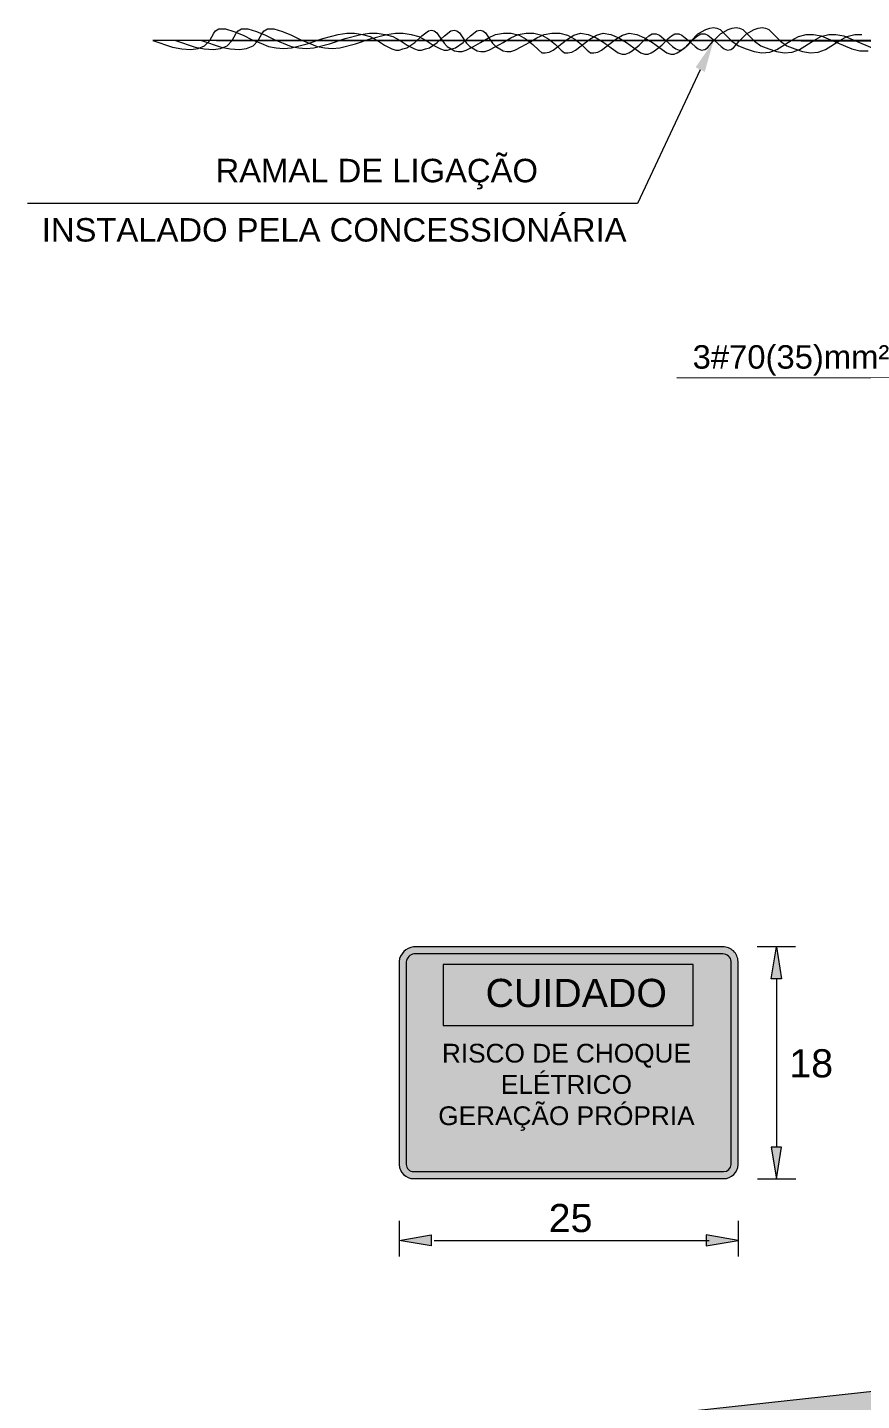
# Model space of a CAD drawing. Header units: millimetres. Extents: x 3949 to 6078, y -1968 to -943.
# Drawn here: x 5891.3 to 5950.2, y -1875.4 to -1778.5 of the extents above; entities that cross this region are included whole.
import ezdxf

# ---------------------------------------------------------------- set-up
doc = ezdxf.new("R2010")
doc.units = ezdxf.units.MM
doc.layers.add('PADRÃO DE ENTRADA', color=7, linetype='Continuous', lineweight=0)
doc.styles.add('ARIAL', font='arial.ttf')
doc.styles.add('PDF Arial', font='arial.ttf')

msp = doc.modelspace()

# ---------------------------------------------------------------- hatches: boundary and pattern name
at = {"layer": 'PADRÃO DE ENTRADA'}
h = msp.add_hatch(color=256, dxfattribs=at)
h.dxf.hatch_style = 1
edge = h.paths.add_edge_path()
edge.add_arc((5940.418, -1844.398), 1.049, 1.52788, 91.5282)
edge.add_line((5940.39, -1843.35), (5918.577, -1843.35))
edge.add_arc((5918.706, -1844.499), 1.156, 96.39727, 173.60243)
edge.add_line((5917.557, -1844.37), (5917.557, -1858.71))
edge.add_arc((5918.593, -1858.667), 1.037, 182.42367, 270.26162)
edge.add_line((5918.597, -1859.703), (5940.446, -1859.703))
edge.add_arc((5940.453, -1858.689), 1.014, 269.62447, 358.80615)
edge.add_line((5941.467, -1858.71), (5941.467, -1844.37))
at = {"layer": 'PADRÃO DE ENTRADA', "true_color": 0xf1eb1f}
h = msp.add_hatch(color=2, dxfattribs=at)
h.dxf.hatch_style = 1
edge = h.paths.add_edge_path()
edge.add_arc((5940.418, -1844.398), 0.552, 2.10541, 92.10585)
edge.add_line((5940.398, -1843.846), (5918.609, -1843.846))
edge.add_arc((5918.706, -1844.499), 0.66, 98.47114, 171.52846)
edge.add_line((5918.053, -1844.402), (5918.053, -1858.698))
edge.add_arc((5918.593, -1858.667), 0.54, 183.35751, 270.3624)
edge.add_line((5918.596, -1859.207), (5940.448, -1859.207))
edge.add_arc((5940.453, -1858.689), 0.518, 269.47437, 358.32895)
edge.add_line((5940.97, -1858.704), (5940.97, -1844.378))
at = {"layer": 'PADRÃO DE ENTRADA', "true_color": 0x000000}
h = msp.add_hatch(color=18, dxfattribs=at)
h.dxf.hatch_style = 1
h.paths.add_polyline_path([(5938.307, -1844.59), (5920.658, -1844.59), (5920.658, -1848.893), (5938.307, -1848.893)])
at = {"layer": 'PADRÃO DE ENTRADA', "lineweight": 0, "true_color": 0xffd24d, "transparency": 33554559}
h = msp.add_hatch(color=41, dxfattribs=at)
h.dxf.hatch_style = 1
h.paths.add_polyline_path([(5978.145, -1875.484), (5978.205, -1875.044), (5973.677, -1874.996), (5973.493, -1876.052), (5973.263, -1876.65), (5973.125, -1877.089), (5977.901, -1877.141)])
h.paths.add_polyline_path([(5972.296, -1874.211), (5972.296, -1872.369), (5955.403, -1874.211), (5949.051, -1874.901), (5948.176, -1874.993), (5938.464, -1876.052), (5933.078, -1876.65), (5973.125, -1877.089), (5973.263, -1876.65), (5973.493, -1876.052), (5973.677, -1874.993), (5964.517, -1874.901)])

# ---------------------------------------------------------------- linework, layer by layer
at = {"layer": 'PADRÃO DE ENTRADA', "color": 150, "lineweight": 0, "true_color": 0x007eff}
for p, q in [((5938.794, -1781.459), (5934.375, -1790.895)), ((5934.375, -1790.895), (5891.347, -1790.895))]:
    msp.add_line(p, q, dxfattribs=at)
at = {"layer": 'PADRÃO DE ENTRADA', "color": 150, "lineweight": 5, "true_color": 0x007fff}
msp.add_line((5937.139, -1803.163), (5953.664, -1803.189), dxfattribs=at)
at = {"layer": 'PADRÃO DE ENTRADA', "color": 1, "lineweight": 0}
msp.add_lwpolyline([(5968.509, -1779.387), (5900.2, -1779.387), (5901.581, -1779.848), (5902.225, -1779.986), (5902.869, -1780.032), (5903.376, -1779.94), (5903.836, -1779.756), (5904.204, -1779.387), (5904.48, -1778.881), (5904.619, -1778.697), (5904.849, -1778.559), (5905.079, -1778.559), (5905.309, -1778.559), (5905.907, -1778.743), (5906.552, -1779.019), (5907.196, -1779.341), (5907.795, -1779.571), (5908.347, -1779.802), (5908.899, -1779.894), (5909.406, -1779.94), (5909.958, -1779.894), (5911.063, -1779.618), (5912.168, -1779.249), (5913.272, -1778.973), (5913.871, -1778.881), (5914.423, -1778.881), (5914.975, -1778.973), (5915.528, -1779.111), (5916.034, -1779.387), (5916.54, -1779.71), (5917.047, -1779.986), (5917.323, -1780.078), (5917.553, -1780.078), (5917.829, -1779.986), (5918.105, -1779.894), (5918.658, -1779.525), (5919.164, -1779.065), (5919.624, -1778.697), (5919.855, -1778.651), (5920.039, -1778.697), (5920.223, -1778.835), (5920.361, -1779.065), (5920.729, -1779.571), (5920.959, -1779.802), (5921.236, -1779.986), (5921.466, -1780.124), (5921.742, -1780.17), (5922.018, -1780.17), (5922.294, -1780.078), (5922.801, -1779.802), (5923.307, -1779.525), (5923.859, -1779.203), (5924.366, -1778.973), (5924.918, -1778.881), (5925.47, -1778.881), (5926.023, -1779.019), (5926.529, -1779.295), (5926.989, -1779.664), (5927.404, -1780.078), (5927.634, -1780.262), (5927.864, -1780.262), (5928.14, -1780.216), (5928.416, -1780.078), (5929.429, -1779.295), (5929.889, -1779.019), (5930.35, -1778.881), (5930.902, -1778.973), (5931.454, -1779.203), (5932.007, -1779.525), (5932.513, -1779.894), (5933.019, -1780.262), (5933.296, -1780.354), (5933.526, -1780.354), (5933.756, -1780.262), (5933.986, -1780.124), (5934.492, -1779.71), (5934.953, -1779.249), (5935.183, -1779.065), (5935.413, -1778.927), (5935.689, -1778.927), (5935.919, -1779.019), (5936.38, -1779.387), (5936.84, -1779.802), (5937.07, -1779.986), (5937.3, -1780.078), (5937.53, -1780.032), (5937.714, -1779.894), (5938.129, -1779.433), (5938.635, -1778.927), (5939.187, -1778.605), (5939.464, -1778.513), (5939.74, -1778.467), (5939.97, -1778.513), (5940.2, -1778.605), (5941.029, -1779.433), (5941.489, -1779.756), (5942.041, -1779.986), (5942.594, -1780.17), (5943.146, -1780.262), (5943.698, -1780.216), (5944.205, -1780.032), (5945.217, -1779.387), (5945.724, -1779.111), (5946.276, -1778.973), (5946.782, -1778.973), (5947.335, -1779.065), (5948.44, -1779.525), (5949.498, -1779.986), (5950.051, -1780.124), (5950.649, -1780.124)], dxfattribs=at)
at = {"layer": 'PADRÃO DE ENTRADA', "lineweight": 0}
msp.add_lwpolyline([(5970.1, -1779.387), (5901.791, -1779.387), (5903.172, -1779.848), (5903.816, -1779.986), (5904.46, -1780.032), (5904.967, -1779.94), (5905.427, -1779.756), (5905.795, -1779.387), (5906.071, -1778.881), (5906.21, -1778.697), (5906.44, -1778.559), (5906.67, -1778.559), (5906.9, -1778.559), (5907.498, -1778.743), (5908.143, -1779.019), (5908.787, -1779.341), (5909.386, -1779.571), (5909.938, -1779.802), (5910.49, -1779.894), (5910.997, -1779.94), (5911.549, -1779.894), (5912.654, -1779.618), (5913.759, -1779.249), (5914.863, -1778.973), (5915.462, -1778.881), (5916.014, -1778.881), (5916.566, -1778.973), (5917.119, -1779.111), (5917.625, -1779.387), (5918.131, -1779.71), (5918.638, -1779.986), (5918.914, -1780.078), (5919.144, -1780.078), (5919.42, -1779.986), (5919.696, -1779.894), (5920.249, -1779.525), (5920.755, -1779.065), (5921.215, -1778.697), (5921.446, -1778.651), (5921.63, -1778.697), (5921.814, -1778.835), (5921.952, -1779.065), (5922.32, -1779.571), (5922.55, -1779.802), (5922.827, -1779.986), (5923.057, -1780.124), (5923.333, -1780.17), (5923.609, -1780.17), (5923.885, -1780.078), (5924.392, -1779.802), (5924.898, -1779.525), (5925.45, -1779.203), (5925.957, -1778.973), (5926.509, -1778.881), (5927.061, -1778.881), (5927.614, -1779.019), (5928.12, -1779.295), (5928.58, -1779.664), (5928.995, -1780.078), (5929.225, -1780.262), (5929.455, -1780.262), (5929.731, -1780.216), (5930.007, -1780.078), (5931.02, -1779.295), (5931.48, -1779.019), (5931.941, -1778.881), (5932.493, -1778.973), (5933.045, -1779.203), (5933.598, -1779.525), (5934.104, -1779.894), (5934.61, -1780.262), (5934.887, -1780.354), (5935.117, -1780.354), (5935.347, -1780.262), (5935.577, -1780.124), (5936.083, -1779.71), (5936.544, -1779.249), (5936.774, -1779.065), (5937.004, -1778.927), (5937.28, -1778.927), (5937.51, -1779.019), (5937.971, -1779.387), (5938.431, -1779.802), (5938.661, -1779.986), (5938.891, -1780.078), (5939.121, -1780.032), (5939.305, -1779.894), (5939.72, -1779.433), (5940.226, -1778.927), (5940.778, -1778.605), (5941.055, -1778.513), (5941.331, -1778.467), (5941.561, -1778.513), (5941.791, -1778.605), (5942.62, -1779.433), (5943.08, -1779.756), (5943.632, -1779.986), (5944.185, -1780.17), (5944.737, -1780.262), (5945.289, -1780.216), (5945.796, -1780.032), (5946.808, -1779.387), (5947.315, -1779.111), (5947.867, -1778.973), (5948.373, -1778.973), (5948.926, -1779.065), (5950.031, -1779.525), (5951.089, -1779.986)], dxfattribs=at)
at = {"layer": 'PADRÃO DE ENTRADA', "color": 251, "lineweight": 0, "true_color": 0x626366, "transparency": 33554559}
msp.add_lwpolyline([(5971.933, -1779.387), (5903.624, -1779.387), (5905.005, -1779.848), (5905.649, -1779.986), (5906.293, -1780.032), (5906.8, -1779.94), (5907.26, -1779.756), (5907.628, -1779.387), (5907.904, -1778.881), (5908.043, -1778.697), (5908.273, -1778.559), (5908.503, -1778.559), (5908.733, -1778.559), (5909.331, -1778.743), (5909.976, -1779.019), (5910.62, -1779.341), (5911.219, -1779.571), (5911.771, -1779.802), (5912.323, -1779.894), (5912.83, -1779.94), (5913.382, -1779.894), (5914.487, -1779.618), (5915.592, -1779.249), (5916.696, -1778.973), (5917.295, -1778.881), (5917.847, -1778.881), (5918.399, -1778.973), (5918.952, -1779.111), (5919.458, -1779.387), (5919.964, -1779.71), (5920.471, -1779.986), (5920.747, -1780.078), (5920.977, -1780.078), (5921.253, -1779.986), (5921.529, -1779.894), (5922.082, -1779.525), (5922.588, -1779.065), (5923.048, -1778.697), (5923.279, -1778.651), (5923.463, -1778.697), (5923.647, -1778.835), (5923.785, -1779.065), (5924.153, -1779.571), (5924.383, -1779.802), (5924.66, -1779.986), (5924.89, -1780.124), (5925.166, -1780.17), (5925.442, -1780.17), (5925.718, -1780.078), (5926.225, -1779.802), (5926.731, -1779.525), (5927.283, -1779.203), (5927.79, -1778.973), (5928.342, -1778.881), (5928.894, -1778.881), (5929.447, -1779.019), (5929.953, -1779.295), (5930.413, -1779.664), (5930.828, -1780.078), (5931.058, -1780.262), (5931.288, -1780.262), (5931.564, -1780.216), (5931.84, -1780.078), (5932.853, -1779.295), (5933.313, -1779.019), (5933.774, -1778.881), (5934.326, -1778.973), (5934.878, -1779.203), (5935.431, -1779.525), (5935.937, -1779.894), (5936.443, -1780.262), (5936.72, -1780.354), (5936.95, -1780.354), (5937.18, -1780.262), (5937.41, -1780.124), (5937.916, -1779.71), (5938.377, -1779.249), (5938.607, -1779.065), (5938.837, -1778.927), (5939.113, -1778.927), (5939.343, -1779.019), (5939.804, -1779.387), (5940.264, -1779.802), (5940.494, -1779.986), (5940.724, -1780.078), (5940.954, -1780.032), (5941.138, -1779.894), (5941.553, -1779.433), (5942.059, -1778.927), (5942.611, -1778.605), (5942.888, -1778.513), (5943.164, -1778.467), (5943.394, -1778.513), (5943.624, -1778.605), (5944.453, -1779.433), (5944.913, -1779.756), (5945.465, -1779.986), (5946.018, -1780.17), (5946.57, -1780.262), (5947.122, -1780.216), (5947.629, -1780.032), (5948.641, -1779.387), (5949.148, -1779.111), (5949.7, -1778.973), (5950.206, -1778.973)], dxfattribs=at)
at = {"layer": 'PADRÃO DE ENTRADA', "color": 150, "lineweight": 0, "true_color": 0x007eff}
for points in [[(5903.578, -1779.387), (5903.578, -1779.387)], [(5904.682, -1779.387), (5946.432, -1779.387)], [(5969.815, -1779.433), (5945.926, -1779.433)]]:
    msp.add_lwpolyline(points, dxfattribs=at)
at = {"layer": 'PADRÃO DE ENTRADA'}
for points in [[(5941.467, -1844.37, 0.414215), (5940.39, -1843.35), (5918.577, -1843.35, 0.35022), (5917.557, -1844.37), (5917.557, -1858.71, 0.403204), (5918.597, -1859.703), (5940.446, -1859.703, 0.410037), (5941.467, -1858.71)], [(5940.97, -1844.378, 0.414216), (5940.398, -1843.846), (5918.609, -1843.846, 0.330028), (5918.053, -1844.402), (5918.053, -1858.698, 0.398984), (5918.596, -1859.207), (5940.448, -1859.207, 0.40837), (5940.97, -1858.704)]]:
    msp.add_lwpolyline(points, format="xyb", close=True, dxfattribs=at)
at = {"layer": 'PADRÃO DE ENTRADA', "color": 150, "true_color": 0x007eff}
for points in [[(5942.824, -1843.316), (5945.527, -1843.316)], [(5944.167, -1845.611), (5944.181, -1857.484)], [(5942.83, -1859.717), (5945.532, -1859.717)], [(5917.557, -1862.681), (5917.557, -1865.191)], [(5941.467, -1862.681), (5941.467, -1865.191)], [(5939.42, -1864.095), (5920.033, -1864.095)]]:
    msp.add_lwpolyline(points, dxfattribs=at)
for points in [[(5944.54, -1845.611), (5943.795, -1845.611), (5944.181, -1843.35)], [(5944.54, -1857.484), (5943.795, -1857.484), (5944.181, -1859.717)], [(5919.818, -1863.674), (5919.818, -1864.446), (5917.557, -1864.06)], [(5939.205, -1863.674), (5939.205, -1864.446), (5941.467, -1864.06)]]:
    msp.add_lwpolyline(points, close=True, dxfattribs=at)
at = {"layer": 'PADRÃO DE ENTRADA'}
msp.add_lwpolyline([(5938.307, -1844.59), (5920.658, -1844.59), (5920.658, -1848.893), (5938.307, -1848.893)], close=True, dxfattribs=at)
at = {"layer": 'PADRÃO DE ENTRADA', "color": 7, "lineweight": 0}
msp.add_lwpolyline([(5933.078, -1876.65), (5972.296, -1872.369)], dxfattribs=at)
at = {"layer": 'PADRÃO DE ENTRADA', "color": 150, "lineweight": 0, "true_color": 0x007eff, "transparency": 33554559}
msp.add_solid([(5939.116, -1781.597), (5939.714, -1779.479), (5938.471, -1781.275)], dxfattribs=at)
at = {"layer": 'PADRÃO DE ENTRADA', "color": 150, "true_color": 0x007eff, "transparency": 33554559}
for points in [[(5944.54, -1845.611), (5943.795, -1845.611), (5944.181, -1843.35)], [(5944.54, -1857.484), (5943.795, -1857.484), (5944.181, -1859.717)], [(5919.818, -1863.674), (5919.818, -1864.446), (5917.557, -1864.06)], [(5939.205, -1863.674), (5939.205, -1864.446), (5941.467, -1864.06)]]:
    msp.add_solid(points, dxfattribs=at)

# ---------------------------------------------------------------- texts
at = {"layer": 'PADRÃO DE ENTRADA', "lineweight": 0, "char_height": 1.65531, "attachment_point": 1, "style": 'ARIAL'}
for s, width, insert in [('RAMAL DE LIGAÇÃO', 386.08195, (5904.611, -1787.736)), ('INSTALADO PELA CONCESSIONÁRIA', 443.87991, (5892.356, -1791.92))]:
    msp.add_mtext_dynamic_manual_height_columns(s, width=width, gutter_width=962.719, heights=[0], dxfattribs=dict(at, insert=insert))
at = {"layer": 'PADRÃO DE ENTRADA', "lineweight": 0, "insert": (5938.26, -1800.888), "char_height": 1.65531, "width": 386.08195, "attachment_point": 1, "style": 'ARIAL'}
msp.add_mtext('3#70(35)mm²', dxfattribs=at)
at = {"layer": 'PADRÃO DE ENTRADA', "attachment_point": 3}
for s, width, heights, insert, char_height, style in [('\\pxqc;{\\C2;\\c2092017;CUIDADO}', 17.55149, [0.754], (5938.829, -1845.604), 1.98558, 'PDF Arial'), ('\\pxqc;{\\H0.66667x;\\C256;\\c0;RISCO DE CHOQUE\\PELÉTRICO\\PGERAÇÃO PRÓPRIA\\H1.5x; }', 22.73372, [8.908], (5940.728, -1850.188), 1.98558, 'PDF Arial'), ('\\pxql;18', 32.25994, [0], (5977.34, -1850.57), 1.9856, 'ARIAL'), ('\\pxql;25', 32.25994, [0], (5960.369, -1861.489), 1.9856, 'ARIAL')]:
    msp.add_mtext_dynamic_manual_height_columns(s, width=width, gutter_width=95.134, heights=heights, dxfattribs=dict(at, insert=insert, char_height=char_height, style=style))

doc.saveas('drawing.dxf')
